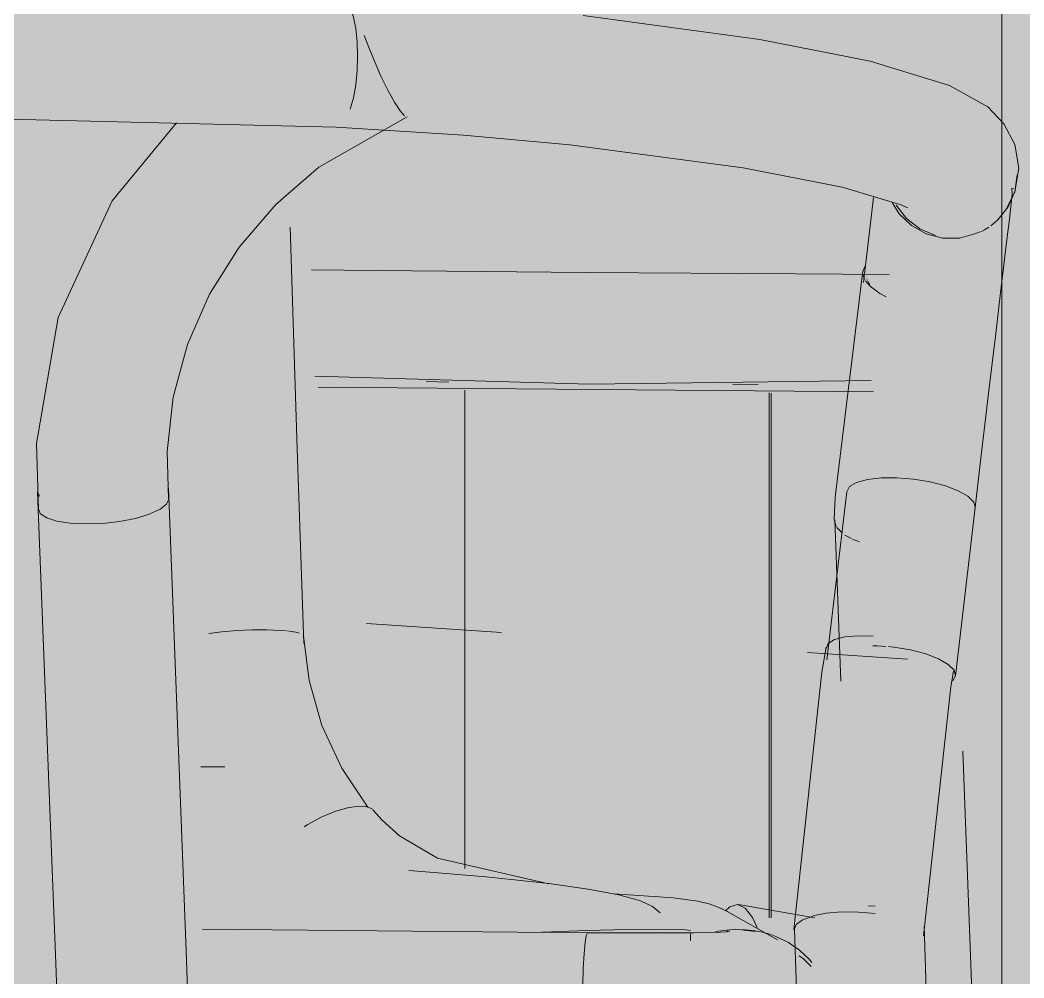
# Model space of a CAD drawing. Header units: inches. Extents: x -2804 to 58974, y -36095 to 66.
# Drawn here: x -2803.46193 to -2803.44729, y 59.92556 to 59.93953 of the extents above; entities that cross this region are included whole.
import ezdxf

# ---------------------------------------------------------------- set-up
doc = ezdxf.new("R2010")
doc.units = ezdxf.units.IN
doc.header["$MEASUREMENT"] = 0
for name, color, linetype, lineweight in [('A-AREA', 32, 'Continuous', 9), ('A-GLAZ-CURT', 52, 'Continuous', 9), ('I-FURN', 30, 'Continuous', 9), ('L-SITE-WALL', 31, 'Continuous', 13)]:
    doc.layers.add(name, color=color, linetype=linetype, lineweight=lineweight)

msp = doc.modelspace()

# ---------------------------------------------------------------- hatches: boundary and pattern name
at = {"layer": 'A-GLAZ-CURT', "lineweight": 5, "transparency": 33554458}
msp.add_hatch(color=256, dxfattribs=at).paths.add_polyline_path([(-2803.482392, 59.872852), (-2803.433474, 59.877032), (-2803.433474, 60.076325), (-2803.482392, 60.078919), (-2803.482392, 59.877072)], flags=0)
at = {"layer": 'I-FURN', "lineweight": 5}
h = msp.add_hatch(color=256, dxfattribs=at)
h.paths.add_polyline_path([(-2803.451393, 59.913196), (-2803.451552, 59.916702), (-2803.451615, 59.91668), (-2803.451836, 59.916557), (-2803.452325, 59.916337), (-2803.453604, 59.916074), (-2803.454286, 59.915998), (-2803.455445, 59.916274), (-2803.455445, 59.913239), (-2803.451473, 59.913196)], flags=0)
h.paths.add_polyline_path([(-2803.451195, 59.921195), (-2803.451318, 59.923402), (-2803.451872, 59.923394), (-2803.454185, 59.923405), (-2803.455445, 59.923395), (-2803.455445, 59.921388), (-2803.452484, 59.921339), (-2803.451207, 59.921197)], flags=0)
h.paths.add_polyline_path([(-2803.451193, 59.926347), (-2803.451137, 59.926411), (-2803.451005, 59.926456), (-2803.451005, 59.934092), (-2803.455445, 59.934109), (-2803.455428, 59.927148), (-2803.455117, 59.927007), (-2803.454364, 59.926817), (-2803.453009, 59.926635), (-2803.452638, 59.926588), (-2803.45166, 59.926497), (-2803.451306, 59.926394), (-2803.451243, 59.926368)], flags=0)
h.paths.add_polyline_path([(-2803.451005, 59.951427), (-2803.451005, 59.95327), (-2803.455445, 59.953296), (-2803.455445, 59.951459), (-2803.451181, 59.95143)], flags=0)
h = msp.add_hatch(color=256, dxfattribs=at)
h.paths.add_polyline_path([(-2803.449255, 59.93582), (-2803.449136, 59.936816), (-2803.449607, 59.936923), (-2803.450956, 59.937171), (-2803.452591, 59.937398), (-2803.454551, 59.9376), (-2803.456, 59.937695), (-2803.456666, 59.9373), (-2803.457063, 59.937015), (-2803.457546, 59.936568), (-2803.457696, 59.936333), (-2803.457681, 59.935886), (-2803.449265, 59.93582)], flags=0)
h.paths.add_polyline_path([(-2803.448913, 59.938686), (-2803.44881, 59.939862), (-2803.448913, 59.942319), (-2803.457069, 59.942369), (-2803.457226, 59.942052), (-2803.457689, 59.940828), (-2803.457759, 59.939658), (-2803.45545, 59.939555), (-2803.453588, 59.939406), (-2803.45226, 59.939254), (-2803.450172, 59.938933), (-2803.448926, 59.938689)], flags=0)
h.paths.add_polyline_path([(-2803.448743, 59.947543), (-2803.448496, 59.948209), (-2803.448044, 59.949015), (-2803.447429, 59.949803), (-2803.447374, 59.949856), (-2803.452218, 59.94995), (-2803.456462, 59.949967), (-2803.460005, 59.949934), (-2803.459423, 59.949253), (-2803.459129, 59.94884), (-2803.458526, 59.947607), (-2803.448761, 59.947544)], flags=0)
h = msp.add_hatch(color=256, dxfattribs=at)
h.paths.add_polyline_path([(-2803.459001, 59.928638), (-2803.459029, 59.928693), (-2803.458977, 59.928693), (-2803.459101, 59.929176), (-2803.459179, 59.930584), (-2803.459094, 59.930609), (-2803.459185, 59.932866), (-2803.459317, 59.932838), (-2803.459383, 59.933191), (-2803.45943, 59.932275), (-2803.459293, 59.92864), (-2803.459059, 59.928638)], flags=0)
h.paths.add_polyline_path([(-2803.459388, 59.939778), (-2803.459388, 59.939778), (-2803.459433, 59.939779)], flags=0)
h.paths.add_polyline_path([(-2803.459389, 59.939798), (-2803.459433, 59.940959), (-2803.458994, 59.942399), (-2803.459082, 59.942393), (-2803.459072, 59.942472), (-2803.459178, 59.94249), (-2803.463212, 59.942519), (-2803.463214, 59.939886), (-2803.459433, 59.9398)], flags=0)
h.paths.add_polyline_path([(-2803.468715, 59.939942), (-2803.468714, 59.942558), (-2803.470781, 59.942573), (-2803.470678, 59.942298), (-2803.470903, 59.942559), (-2803.470506, 59.94131), (-2803.470507, 59.939944), (-2803.468994, 59.939942)], flags=0)
for points in [[(-2803.44841, 59.938574), (-2803.447959, 59.942422), (-2803.44859, 59.942426), (-2803.448734, 59.942295), (-2803.448842, 59.942119), (-2803.448915, 59.941755), (-2803.449226, 59.938799), (-2803.448533, 59.938609)], [(-2803.447584, 59.93816), (-2803.447174, 59.941914), (-2803.447238, 59.942111), (-2803.447384, 59.942313), (-2803.447526, 59.942419), (-2803.447959, 59.942422), (-2803.44841, 59.938574), (-2803.447982, 59.938424), (-2803.447622, 59.93819)], [(-2803.457008, 59.939002), (-2803.45705, 59.93948), (-2803.457112, 59.939705), (-2803.457224, 59.93985), (-2803.46931, 59.940063), (-2803.474937, 59.940037), (-2803.477624, 59.940003), (-2803.477751, 59.93986), (-2803.47784, 59.93956), (-2803.477872, 59.939161), (-2803.47273, 59.939224), (-2803.465092, 59.939184), (-2803.459462, 59.939069), (-2803.458055, 59.939031)], [(-2803.453146, 59.938715), (-2803.453168, 59.938957), (-2803.453235, 59.939178), (-2803.453341, 59.939362), (-2803.45348, 59.939498), (-2803.453641, 59.939577), (-2803.455434, 59.93974), (-2803.457224, 59.93985), (-2803.457112, 59.939705), (-2803.457034, 59.939403), (-2803.457008, 59.939002), (-2803.454947, 59.938879)], [(-2803.447807, 59.93772), (-2803.447838, 59.937962), (-2803.44793, 59.938186), (-2803.448173, 59.938451), (-2803.448266, 59.938522), (-2803.448487, 59.938611), (-2803.449883, 59.93898), (-2803.451597, 59.939302), (-2803.453641, 59.939577), (-2803.453459, 59.939478), (-2803.453341, 59.939362), (-2803.453235, 59.939178), (-2803.453168, 59.938957), (-2803.453146, 59.938715), (-2803.450819, 59.938412), (-2803.449021, 59.938077), (-2803.447879, 59.937741)], [(-2803.458862, 59.938009), (-2803.457114, 59.938229), (-2803.457036, 59.938583), (-2803.457008, 59.939002), (-2803.465092, 59.939184), (-2803.469313, 59.93922), (-2803.474939, 59.939197), (-2803.477872, 59.939161), (-2803.477843, 59.938742), (-2803.477757, 59.938388), (-2803.47752, 59.938385), (-2803.47745, 59.938335), (-2803.477239, 59.938276), (-2803.477209, 59.938258), (-2803.476645, 59.938219), (-2803.475804, 59.938144), (-2803.472565, 59.938182), (-2803.46509, 59.938142), (-2803.45946, 59.938025)], [(-2803.46047, 59.932311), (-2803.460461, 59.932407), (-2803.460386, 59.932436), (-2803.460245, 59.932423), (-2803.460228, 59.93246), (-2803.460049, 59.932503), (-2803.460017, 59.932515), (-2803.459896, 59.932525), (-2803.459884, 59.932571), (-2803.459799, 59.932601), (-2803.45976, 59.932562), (-2803.4596, 59.934381), (-2803.458892, 59.93598), (-2803.458027, 59.936974), (-2803.457298, 59.937534), (-2803.456477, 59.938057), (-2803.456482, 59.938083), (-2803.456381, 59.938099), (-2803.456344, 59.938154), (-2803.456466, 59.938166), (-2803.456387, 59.938204), (-2803.456667, 59.938711), (-2803.457064, 59.938425), (-2803.457122, 59.93821), (-2803.457228, 59.938154), (-2803.457441, 59.938154), (-2803.457519, 59.938099), (-2803.457677, 59.938099), (-2803.458495, 59.937585), (-2803.459831, 59.93602), (-2803.460588, 59.934202), (-2803.460691, 59.932409), (-2803.460478, 59.932414)], [(-2803.448726, 59.936767), (-2803.448489, 59.936803), (-2803.448174, 59.936975), (-2803.448076, 59.937053), (-2803.44793, 59.93725), (-2803.447838, 59.937477), (-2803.447807, 59.93772), (-2803.449021, 59.938077), (-2803.450819, 59.938412), (-2803.453146, 59.938715), (-2803.453169, 59.938469), (-2803.453236, 59.938235), (-2803.453343, 59.93803), (-2803.453482, 59.937867), (-2803.453643, 59.937757), (-2803.453816, 59.937708), (-2803.451599, 59.937421), (-2803.449587, 59.937017), (-2803.449104, 59.936877)], [(-2803.447423, 59.937495), (-2803.447614, 59.938058), (-2803.448076, 59.938377), (-2803.44793, 59.938186), (-2803.447838, 59.937962), (-2803.447807, 59.93772)], [(-2803.460854, 59.920738), (-2803.460933, 59.920987), (-2803.461106, 59.921627), (-2803.461294, 59.922714), (-2803.461646, 59.933368), (-2803.461616, 59.933944), (-2803.461441, 59.934892), (-2803.461037, 59.936019), (-2803.460486, 59.937006), (-2803.459994, 59.937626), (-2803.45961, 59.938028), (-2803.46551, 59.938146), (-2803.469929, 59.938177), (-2803.475235, 59.938149), (-2803.474527, 59.937332), (-2803.474155, 59.936806), (-2803.47345, 59.935283), (-2803.473242, 59.934416), (-2803.473164, 59.933978), (-2803.473147, 59.931838), (-2803.473465, 59.922664), (-2803.473691, 59.921387), (-2803.473814, 59.920865), (-2803.463628, 59.920754), (-2803.460854, 59.920738)], [(-2803.448337, 59.936351), (-2803.44799, 59.936419), (-2803.447772, 59.936537), (-2803.447588, 59.936717), (-2803.447518, 59.936805), (-2803.447424, 59.937028), (-2803.447391, 59.937269), (-2803.447423, 59.937495), (-2803.447807, 59.93772), (-2803.447838, 59.937477), (-2803.44793, 59.93725), (-2803.448174, 59.936975), (-2803.448323, 59.936876), (-2803.448489, 59.936803), (-2803.448726, 59.936767), (-2803.448368, 59.936558), (-2803.448345, 59.936402)], [(-2803.448726, 59.936767), (-2803.450222, 59.937165), (-2803.44984, 59.937063), (-2803.448964, 59.936794), (-2803.448735, 59.936768)], [(-2803.44928, 59.935352), (-2803.449116, 59.936827), (-2803.449483, 59.936939), (-2803.449595, 59.935742), (-2803.449582, 59.935742), (-2803.449529, 59.935639), (-2803.449535, 59.935504), (-2803.449295, 59.935359)], [(-2803.448537, 59.935875), (-2803.448499, 59.936352), (-2803.448796, 59.936454), (-2803.449032, 59.936627), (-2803.449175, 59.936811), (-2803.44924, 59.936878), (-2803.449367, 59.936909), (-2803.449367, 59.936636), (-2803.449298, 59.936413), (-2803.449171, 59.936213), (-2803.448907, 59.936004), (-2803.448709, 59.935917), (-2803.448581, 59.935885)], [(-2803.448291, 59.935874), (-2803.447925, 59.936004), (-2803.447843, 59.936049), (-2803.447673, 59.936213), (-2803.447522, 59.936534), (-2803.447464, 59.936923), (-2803.447611, 59.936686), (-2803.447779, 59.936537), (-2803.448117, 59.936379), (-2803.448298, 59.936348), (-2803.448476, 59.936347), (-2803.448537, 59.935875), (-2803.448491, 59.935874)], [(-2803.449873, 59.93265), (-2803.449832, 59.932724), (-2803.44973, 59.932784), (-2803.449373, 59.932851), (-2803.448897, 59.932853), (-2803.448537, 59.935875), (-2803.448924, 59.936014), (-2803.449102, 59.93615), (-2803.449255, 59.936345), (-2803.449323, 59.936494), (-2803.44937, 59.93676), (-2803.4494, 59.936636), (-2803.449867, 59.932702)], [(-2803.448476, 59.936347), (-2803.448582, 59.936386), (-2803.448937, 59.936581), (-2803.449063, 59.93671), (-2803.44911, 59.936703), (-2803.449005, 59.936601), (-2803.448795, 59.936453), (-2803.448573, 59.936372), (-2803.448491, 59.936351)], [(-2803.448337, 59.936351), (-2803.4484, 59.936578), (-2803.448726, 59.936767), (-2803.449109, 59.936769), (-2803.448929, 59.936575), (-2803.448662, 59.93642), (-2803.448472, 59.93637), (-2803.448362, 59.936354)], [(-2803.457886, 59.933278), (-2803.458012, 59.936482), (-2803.458647, 59.935695), (-2803.458756, 59.935489), (-2803.458823, 59.935327), (-2803.458758, 59.93334), (-2803.458008, 59.933317), (-2803.457919, 59.933299)], [(-2803.447999, 59.932418), (-2803.447554, 59.936412), (-2803.447771, 59.936118), (-2803.447925, 59.936004), (-2803.448155, 59.935908), (-2803.448291, 59.935874), (-2803.448537, 59.935875), (-2803.448899, 59.932836), (-2803.448435, 59.932735), (-2803.448106, 59.932583), (-2803.448022, 59.932499)], [(-2803.451, 59.934212), (-2803.449515, 59.934259), (-2803.449284, 59.93582), (-2803.457678, 59.935819), (-2803.457586, 59.934299), (-2803.456258, 59.934255), (-2803.451767, 59.934219)], [(-2803.449682, 59.93192), (-2803.449295, 59.935493), (-2803.449529, 59.93564), (-2803.449614, 59.935742), (-2803.449642, 59.935842), (-2803.449915, 59.934046), (-2803.450029, 59.932141), (-2803.449853, 59.931994), (-2803.44975, 59.931945)], [(-2803.449529, 59.93564), (-2803.449536, 59.935679), (-2803.449599, 59.935787), (-2803.449536, 59.935648)], [(-2803.45936, 59.933299), (-2803.458758, 59.93334), (-2803.458823, 59.935327), (-2803.459243, 59.934263), (-2803.459272, 59.93416), (-2803.4593, 59.934147), (-2803.459345, 59.933739), (-2803.459361, 59.933398)], [(-2803.449488, 59.934104), (-2803.449472, 59.934221), (-2803.451736, 59.934198), (-2803.456818, 59.934258), (-2803.457579, 59.934258), (-2803.457541, 59.934169), (-2803.44952, 59.934104)], [(-2803.459087, 59.930407), (-2803.458882, 59.930413), (-2803.458857, 59.930619), (-2803.458667, 59.930636), (-2803.458758, 59.93334), (-2803.45936, 59.933299), (-2803.459317, 59.932975), (-2803.459174, 59.932975), (-2803.459155, 59.932428)], [(-2803.450018, 59.930333), (-2803.449661, 59.9304), (-2803.449187, 59.930383), (-2803.448899, 59.932833), (-2803.449373, 59.932851), (-2803.44973, 59.932784), (-2803.449832, 59.932724), (-2803.449873, 59.93265), (-2803.45009, 59.930471), (-2803.449997, 59.930509)], [(-2803.448287, 59.929965), (-2803.448022, 59.932499), (-2803.448106, 59.932583), (-2803.448435, 59.932735), (-2803.448899, 59.932833), (-2803.449187, 59.930383), (-2803.448723, 59.930284), (-2803.448393, 59.930131), (-2803.448309, 59.930047)], [(-2803.460464, 59.925596), (-2803.460725, 59.932188), (-2803.460947, 59.93218), (-2803.460972, 59.93241), (-2803.461399, 59.932468), (-2803.461643, 59.932581), (-2803.46167, 59.932559), (-2803.461378, 59.925723), (-2803.461135, 59.925638), (-2803.460599, 59.925596)], [(-2803.460464, 59.925596), (-2803.459787, 59.925672), (-2803.459537, 59.925769), (-2803.459503, 59.925822), (-2803.459797, 59.932466), (-2803.460049, 59.932321), (-2803.460473, 59.932217), (-2803.460479, 59.932216), (-2803.460717, 59.932188), (-2803.460465, 59.92564)], [(-2803.449958, 59.929889), (-2803.449679, 59.931944), (-2803.449928, 59.932054), (-2803.450047, 59.932204), (-2803.449966, 59.93011)], [(-2803.458048, 59.927571), (-2803.457735, 59.927797), (-2803.458443, 59.929047), (-2803.458728, 59.930417), (-2803.459138, 59.930405), (-2803.459204, 59.930579), (-2803.459072, 59.929049), (-2803.459006, 59.928962), (-2803.459081, 59.928962), (-2803.458626, 59.927933), (-2803.458072, 59.927582)], [(-2803.450643, 59.926263), (-2803.450612, 59.926339), (-2803.450519, 59.926408), (-2803.450175, 59.926502), (-2803.449948, 59.926522), (-2803.449933, 59.926594), (-2803.449696, 59.92661), (-2803.449461, 59.929085), (-2803.449248, 59.930511), (-2803.449712, 59.930549), (-2803.450051, 59.930495), (-2803.450143, 59.930438), (-2803.450173, 59.930365), (-2803.450479, 59.928323)], [(-2803.459238, 59.92707), (-2803.456794, 59.927151), (-2803.456794, 59.927184), (-2803.457159, 59.927223), (-2803.457456, 59.927278), (-2803.457585, 59.927358), (-2803.457775, 59.927372), (-2803.457864, 59.927476), (-2803.457917, 59.927445), (-2803.457921, 59.927504), (-2803.457969, 59.927527), (-2803.458162, 59.927644), (-2803.45839, 59.927793), (-2803.45839, 59.927812), (-2803.458777, 59.928229), (-2803.458976, 59.928638), (-2803.459293, 59.92864), (-2803.459239, 59.92712)], [(-2803.447485, 59.898074), (-2803.447039, 59.898121), (-2803.447017, 59.898138), (-2803.44821, 59.928624), (-2803.44846, 59.926059), (-2803.447595, 59.901235)], [(-2803.454991, 59.927017), (-2803.455412, 59.927121), (-2803.456393, 59.927549), (-2803.456996, 59.928067), (-2803.457341, 59.927986), (-2803.457324, 59.927932), (-2803.457309, 59.927883), (-2803.457419, 59.927811), (-2803.457527, 59.927893), (-2803.457475, 59.927774), (-2803.4576, 59.927681), (-2803.457649, 59.927723), (-2803.457649, 59.927644), (-2803.457672, 59.927644), (-2803.457722, 59.927644), (-2803.457722, 59.927584), (-2803.457766, 59.927548), (-2803.457819, 59.927593), (-2803.457819, 59.927504), (-2803.457831, 59.927493), (-2803.457858, 59.927467), (-2803.457614, 59.927341), (-2803.457559, 59.927372), (-2803.457404, 59.927231), (-2803.456996, 59.927195), (-2803.455022, 59.92702)], [(-2803.452697, 59.926591), (-2803.452563, 59.926645), (-2803.452377, 59.926706), (-2803.45322, 59.926777), (-2803.453056, 59.926732), (-2803.452706, 59.926599)], [(-2803.452147, 59.926215), (-2803.451754, 59.926243), (-2803.451495, 59.926271), (-2803.452227, 59.926687), (-2803.452697, 59.926591), (-2803.45261, 59.926521), (-2803.452692, 59.926349), (-2803.452686, 59.926328), (-2803.452557, 59.926261), (-2803.452146, 59.92623), (-2803.452146, 59.926219)], [(-2803.451892, 59.92664), (-2803.452227, 59.926706), (-2803.452098, 59.926669)], [(-2803.451029, 59.926196), (-2803.451892, 59.92664), (-2803.452227, 59.926687), (-2803.451402, 59.92626), (-2803.451052, 59.926203)], [(-2803.450345, 59.92577), (-2803.450364, 59.926441), (-2803.451355, 59.926579), (-2803.451195, 59.926315), (-2803.451156, 59.926271), (-2803.450357, 59.925789)], [(-2803.448402, 59.886135), (-2803.449706, 59.92661), (-2803.450176, 59.926555), (-2803.450516, 59.926431), (-2803.450606, 59.926352), (-2803.450633, 59.926263), (-2803.450387, 59.919444), (-2803.450276, 59.919373), (-2803.449702, 59.919083), (-2803.44968, 59.919081), (-2803.4497, 59.919007), (-2803.449729, 59.91871), (-2803.449748, 59.91871), (-2803.449748, 59.918659), (-2803.449887, 59.917954), (-2803.449925, 59.917915), (-2803.450107, 59.917814), (-2803.450246, 59.917626), (-2803.450336, 59.917461), (-2803.450347, 59.917311), (-2803.449333, 59.886225), (-2803.44915, 59.886183), (-2803.448615, 59.886141)], [(-2803.448188, 59.886134), (-2803.447535, 59.886176), (-2803.447438, 59.886217), (-2803.448785, 59.926288), (-2803.448788, 59.926255), (-2803.449034, 59.926401), (-2803.449458, 59.926499), (-2803.449463, 59.926605), (-2803.449706, 59.92661), (-2803.448402, 59.886135)], [(-2803.452131, 59.924872), (-2803.450857, 59.924913), (-2803.450761, 59.925142), (-2803.450736, 59.925235), (-2803.450665, 59.925183), (-2803.450665, 59.925408), (-2803.45061, 59.925396), (-2803.45057, 59.92546), (-2803.450509, 59.925407), (-2803.450486, 59.925524), (-2803.450395, 59.925524), (-2803.450396, 59.925809), (-2803.45063, 59.926014), (-2803.451116, 59.926224), (-2803.451405, 59.926244), (-2803.452635, 59.926214), (-2803.453674, 59.926179), (-2803.453717, 59.925702), (-2803.453733, 59.924879), (-2803.452148, 59.924872)], [(-2803.452634, 59.926214), (-2803.452154, 59.926251), (-2803.452581, 59.926271), (-2803.45362, 59.926219), (-2803.452644, 59.926214)], [(-2803.451839, 59.926221), (-2803.4516, 59.926243), (-2803.451754, 59.926243), (-2803.451838, 59.926221)], [(-2803.460598, 59.922558), (-2803.460351, 59.92256), (-2803.460464, 59.925596), (-2803.461135, 59.925638), (-2803.461378, 59.925723), (-2803.461406, 59.925722), (-2803.461263, 59.922626), (-2803.461022, 59.922578), (-2803.460709, 59.922561)], [(-2803.460351, 59.92256), (-2803.459674, 59.922612), (-2803.459521, 59.922641), (-2803.459523, 59.922698), (-2803.459425, 59.922723), (-2803.459537, 59.925769), (-2803.459787, 59.925672), (-2803.460383, 59.9256), (-2803.460464, 59.925596), (-2803.460407, 59.924084)]]:
    msp.add_hatch(color=256, dxfattribs=at).paths.add_polyline_path(points, flags=0)
h = msp.add_hatch(color=256, dxfattribs=at)
h.paths.add_polyline_path([(-2803.453816, 59.937708), (-2803.453643, 59.937757), (-2803.453482, 59.937867), (-2803.453343, 59.93803), (-2803.453236, 59.938235), (-2803.453169, 59.938469), (-2803.453146, 59.938715), (-2803.455238, 59.938896), (-2803.456783, 59.938989), (-2803.456786, 59.938989), (-2803.457008, 59.939002), (-2803.457064, 59.938425), (-2803.456855, 59.938597), (-2803.456861, 59.938878), (-2803.456767, 59.938936), (-2803.456451, 59.938328), (-2803.456387, 59.938204), (-2803.456387, 59.938158), (-2803.456323, 59.93813), (-2803.456627, 59.937926), (-2803.455236, 59.937836)], flags=0)
h.paths.add_polyline_path([(-2803.457023, 59.93822), (-2803.456792, 59.938364), (-2803.45707, 59.938393), (-2803.457114, 59.938229)], flags=0)
h = msp.add_hatch(color=256, dxfattribs=at)
h.paths.add_polyline_path([(-2803.460971, 59.932179), (-2803.460725, 59.932188), (-2803.460552, 59.93429), (-2803.459808, 59.936074), (-2803.458458, 59.937627), (-2803.457707, 59.938129), (-2803.45916, 59.938017), (-2803.459613, 59.938009), (-2803.46062, 59.936821), (-2803.461442, 59.934884), (-2803.461518, 59.934616), (-2803.461641, 59.933783), (-2803.461634, 59.932329), (-2803.461542, 59.932268), (-2803.461199, 59.93219)], flags=0)
h.paths.add_polyline_path([(-2803.456798, 59.938632), (-2803.456667, 59.938711), (-2803.456702, 59.93879), (-2803.456835, 59.93879), (-2803.456802, 59.938648)], flags=0)
h = msp.add_hatch(color=256, dxfattribs=at)
h.paths.add_polyline_path([(-2803.461507, 59.93469), (-2803.461196, 59.935516), (-2803.460864, 59.936353), (-2803.46114, 59.935822), (-2803.46148, 59.934773)], flags=0)
h.paths.add_polyline_path([(-2803.46062, 59.936821), (-2803.459877, 59.937749), (-2803.460154, 59.937465), (-2803.460603, 59.936845)], flags=0)
h = msp.add_hatch(color=256, dxfattribs=at)
h.paths.add_polyline_path([(-2803.457862, 59.930588), (-2803.457795, 59.930587), (-2803.457919, 59.933299), (-2803.458327, 59.93334), (-2803.458758, 59.93334), (-2803.458667, 59.930631), (-2803.458056, 59.93062), (-2803.457864, 59.930588)], flags=0)
h.paths.add_polyline_path([(-2803.457836, 59.930436), (-2803.457835, 59.930436), (-2803.457862, 59.930588)], flags=0)
h = msp.add_hatch(color=256, dxfattribs=at)
h.paths.add_polyline_path([(-2803.457735, 59.927796), (-2803.457532, 59.927904), (-2803.457082, 59.928054), (-2803.456871, 59.928074), (-2803.457531, 59.929253), (-2803.457822, 59.930568), (-2803.457862, 59.930588), (-2803.457911, 59.930598), (-2803.457924, 59.930601), (-2803.45805, 59.930619), (-2803.458068, 59.930621), (-2803.458136, 59.930628), (-2803.458087, 59.930432), (-2803.458276, 59.930428), (-2803.458302, 59.930427), (-2803.458525, 59.930424), (-2803.458543, 59.930594), (-2803.458587, 59.930424), (-2803.458728, 59.930419), (-2803.458395, 59.928963), (-2803.457735, 59.927797)], flags=0)
h.paths.add_polyline_path([(-2803.457398, 59.928867), (-2803.457433, 59.928962), (-2803.457432, 59.928962)], flags=0)
h = msp.add_hatch(color=256, dxfattribs=at)
h.paths.add_polyline_path([(-2803.448744, 59.926308), (-2803.448661, 59.927359), (-2803.448354, 59.930062), (-2803.44845, 59.930131), (-2803.44844, 59.930222), (-2803.448782, 59.930391), (-2803.449248, 59.930511), (-2803.449564, 59.928279), (-2803.449696, 59.926609), (-2803.449217, 59.926576), (-2803.448868, 59.926464), (-2803.44875, 59.926331), (-2803.448744, 59.926317)], flags=0)
h.paths.add_polyline_path([(-2803.448318, 59.930015), (-2803.448346, 59.930084), (-2803.448339, 59.930047)], flags=0)
h = msp.add_hatch(color=256, dxfattribs=at)
h.paths.add_polyline_path([(-2803.448331, 59.929923), (-2803.448287, 59.929965), (-2803.448325, 59.929968)], flags=0)
h.paths.add_polyline_path([(-2803.448355, 59.930063), (-2803.448354, 59.93007), (-2803.448434, 59.930134)], flags=0)
h = msp.add_hatch(color=256, dxfattribs=at)
h.paths.add_polyline_path([(-2803.454934, 59.927011), (-2803.455406, 59.927121), (-2803.455131, 59.927041), (-2803.45499, 59.927017)], flags=0)
h.paths.add_polyline_path([(-2803.455589, 59.9272), (-2803.456337, 59.927604), (-2803.456666, 59.927885), (-2803.456872, 59.92806), (-2803.456996, 59.928067), (-2803.456228, 59.927457), (-2803.455644, 59.927222)], flags=0)
h = msp.add_hatch(color=256, dxfattribs=at)
h.paths.add_polyline_path([(-2803.454297, 59.926215), (-2803.452592, 59.926261), (-2803.45269, 59.926347), (-2803.452622, 59.926504), (-2803.452623, 59.926531), (-2803.452883, 59.926686), (-2803.453644, 59.926856), (-2803.455133, 59.927033), (-2803.456192, 59.927121), (-2803.459237, 59.927031), (-2803.459212, 59.926258), (-2803.454334, 59.926215)], flags=0)
h.paths.add_polyline_path([(-2803.474953, 59.926403), (-2803.47492, 59.927209), (-2803.476472, 59.92706), (-2803.477307, 59.926905), (-2803.477681, 59.92674), (-2803.477708, 59.926552), (-2803.477885, 59.926482), (-2803.47497, 59.926403)], flags=0)
h = msp.add_hatch(color=256, dxfattribs=at)
h.paths.add_polyline_path([(-2803.451155, 59.926214), (-2803.451195, 59.926226), (-2803.451563, 59.926227), (-2803.45146, 59.926223), (-2803.451156, 59.926214)], flags=0)
h.paths.add_polyline_path([(-2803.451183, 59.926286), (-2803.451304, 59.926513), (-2803.451355, 59.926579), (-2803.451468, 59.926632), (-2803.451604, 59.926571), (-2803.451642, 59.926527), (-2803.451214, 59.926304)], flags=0)
h = msp.add_hatch(color=256, dxfattribs=at)
h.paths.add_polyline_path([(-2803.453733, 59.924879), (-2803.45369, 59.926076), (-2803.453656, 59.926219), (-2803.459265, 59.92627), (-2803.45919, 59.924932), (-2803.457786, 59.924918)], flags=0)
h.paths.add_polyline_path([(-2803.475024, 59.925079), (-2803.474996, 59.926416), (-2803.477325, 59.926436), (-2803.477329, 59.9251), (-2803.475037, 59.925079)], flags=0)

# ---------------------------------------------------------------- linework, layer by layer
at = {"layer": 'A-AREA'}
for p, q in [((-2803.456877, 59.930728), (-2803.454911, 59.930599)), ((-2803.450446, 59.930305), (-2803.448988, 59.930209))]:
    msp.add_line(p, q, dxfattribs=at)
at = {"layer": 'I-FURN'}
for p, q in [((-2803.449631, 59.935702), (-2803.449484, 59.936942)), ((-2803.457887, 59.933277), (-2803.457992, 59.936506)), ((-2803.449611, 59.935932), (-2803.449642, 59.935842)), ((-2803.449642, 59.935842), (-2803.449614, 59.935742)), ((-2803.449483, 59.934107), (-2803.457583, 59.934173)), ((-2803.456007, 59.934255), (-2803.455679, 59.934248)), ((-2803.451537, 59.934215), (-2803.451168, 59.934217)), ((-2803.455445, 59.927156), (-2803.455445, 59.934132)), ((-2803.451005, 59.926437), (-2803.451005, 59.934092)), ((-2803.450978, 59.934089), (-2803.450978, 59.926435)), ((-2803.461663, 59.932389), (-2803.46169, 59.933355)), ((-2803.457791, 59.930436), (-2803.457887, 59.933277)), ((-2803.459764, 59.932553), (-2803.459785, 59.933235)), ((-2803.449143, 59.932853), (-2803.449373, 59.932851)), ((-2803.448899, 59.932833), (-2803.449143, 59.932853)), ((-2803.448658, 59.932793), (-2803.448899, 59.932833)), ((-2803.459767, 59.932703), (-2803.459504, 59.925825)), ((-2803.449832, 59.932724), (-2803.449873, 59.93265)), ((-2803.44973, 59.932784), (-2803.449832, 59.932724)), ((-2803.448435, 59.932735), (-2803.448658, 59.932793)), ((-2803.448247, 59.932663), (-2803.448435, 59.932735)), ((-2803.461675, 59.932645), (-2803.46141, 59.925772)), ((-2803.461674, 59.932649), (-2803.461643, 59.932581)), ((-2803.459762, 59.932542), (-2803.459794, 59.932469)), ((-2803.450163, 59.930197), (-2803.449875, 59.932649)), ((-2803.449873, 59.93265), (-2803.449873, 59.932649)), ((-2803.448106, 59.932583), (-2803.448247, 59.932663)), ((-2803.448022, 59.932499), (-2803.448106, 59.932583)), ((-2803.461636, 59.932332), (-2803.461662, 59.9324)), ((-2803.459797, 59.932466), (-2803.459893, 59.932392)), ((-2803.448, 59.93242), (-2803.448288, 59.929967)), ((-2803.447999, 59.93242), (-2803.448022, 59.932499)), ((-2803.447999, 59.932418), (-2803.447999, 59.93242)), ((-2803.461542, 59.932268), (-2803.461634, 59.932329)), ((-2803.449959, 59.929889), (-2803.450049, 59.932241)), ((-2803.450029, 59.932141), (-2803.450057, 59.932238)), ((-2803.449943, 59.932049), (-2803.45002, 59.932128)), ((-2803.449806, 59.931966), (-2803.4499, 59.932018)), ((-2803.449686, 59.931918), (-2803.44979, 59.931958)), ((-2803.457909, 59.9306), (-2803.457862, 59.930588)), ((-2803.457802, 59.930558), (-2803.457794, 59.930542)), ((-2803.449187, 59.930383), (-2803.449267, 59.930391)), ((-2803.448328, 59.929891), (-2803.448287, 59.929965)), ((-2803.448183, 59.928867), (-2803.447018, 59.898139)), ((-2803.459293, 59.92864), (-2803.458946, 59.928637)), ((-2803.456859, 59.928051), (-2803.456912, 59.928064)), ((-2803.456192, 59.927121), (-2803.456261, 59.927127)), ((-2803.452595, 59.926507), (-2803.452709, 59.9266)), ((-2803.451455, 59.926631), (-2803.450342, 59.926438)), ((-2803.449461, 59.926605), (-2803.449564, 59.92661)), ((-2803.451619, 59.926529), (-2803.450883, 59.926114)), ((-2803.45037, 59.926463), (-2803.450516, 59.926409)), ((-2803.450175, 59.926502), (-2803.450368, 59.926464)), ((-2803.449948, 59.926522), (-2803.450175, 59.926502)), ((-2803.449703, 59.926521), (-2803.449948, 59.926522)), ((-2803.449458, 59.926499), (-2803.449703, 59.926521)), ((-2803.459269, 59.926272), (-2803.453655, 59.92622)), ((-2803.451786, 59.926239), (-2803.451495, 59.926271)), ((-2803.451495, 59.926271), (-2803.451207, 59.926237)), ((-2803.450416, 59.919429), (-2803.450634, 59.926271)), ((-2803.448745, 59.926316), (-2803.44744, 59.886218)), ((-2803.448744, 59.926316), (-2803.448744, 59.926317)), ((-2803.452153, 59.926205), (-2803.452153, 59.926099)), ((-2803.459504, 59.925825), (-2803.459389, 59.922706)), ((-2803.46141, 59.925772), (-2803.461294, 59.922655))]:
    msp.add_line(p, q, dxfattribs=at)
for points in [[(-2803.457008, 59.939002, 0), (-2803.457014, 59.93921, 0), (-2803.457034, 59.939403, 0), (-2803.457068, 59.939571, 0), (-2803.457112, 59.939705, 0), (-2803.457164, 59.9398, 0), (-2803.457224, 59.93985, 0), (-2803.457286, 59.939853, 0)], [(-2803.453718, 59.939592, 0), (-2803.451141, 59.939245, 0), (-2803.449531, 59.938927, 0), (-2803.448377, 59.938575, 0)], [(-2803.456913, 59.939303, 0), (-2803.456861, 59.939164, 0), (-2803.456768, 59.938936, 0), (-2803.456667, 59.938711, 0)], [(-2803.457114, 59.938229, 0), (-2803.45707, 59.938393, 0), (-2803.457036, 59.938583, 0), (-2803.457015, 59.93879, 0), (-2803.457008, 59.939002, 0)], [(-2803.456667, 59.938711, 0), (-2803.456565, 59.938505, 0), (-2803.45647, 59.938332, 0), (-2803.456387, 59.938204, 0), (-2803.456323, 59.93813, 0)], [(-2803.447365, 59.937367, 0), (-2803.447424, 59.937713, 0), (-2803.447581, 59.938014, 0), (-2803.447817, 59.93826, 0), (-2803.448377, 59.938575, 0)], [(-2803.477531, 59.938119, 0), (-2803.470832, 59.938182, 0), (-2803.463898, 59.938127, 0), (-2803.457321, 59.937963, 0)], [(-2803.459785, 59.933235, 0), (-2803.459697, 59.934026, 0), (-2803.459491, 59.934796, 0), (-2803.459169, 59.935531, 0), (-2803.458737, 59.936217, 0), (-2803.458202, 59.936838, 0), (-2803.457574, 59.937383, 0), (-2803.456285, 59.938114, 0)], [(-2803.46169, 59.933355, 0), (-2803.461374, 59.935191, 0), (-2803.460588, 59.936893, 0), (-2803.459649, 59.938029, 0)], [(-2803.457322, 59.937963, 0), (-2803.455463, 59.93785, 0), (-2803.453915, 59.937709, 0)], [(-2803.453915, 59.937709, 0), (-2803.451386, 59.937372, 0), (-2803.449943, 59.937089, 0), (-2803.449081, 59.936832, 0)], [(-2803.447365, 59.937367, 0), (-2803.447422, 59.937021, 0), (-2803.447556, 59.936753, 0)], [(-2803.447391, 59.937269, 0), (-2803.447424, 59.937028, 0), (-2803.447518, 59.936805, 0), (-2803.447669, 59.936614, 0), (-2803.447774, 59.936526, 0)], [(-2803.447503, 59.936622, 0), (-2803.447461, 59.936988, 0), (-2803.447467, 59.937075, 0), (-2803.44744, 59.93707, 0)], [(-2803.449214, 59.936867, 0), (-2803.449109, 59.936701, 0), (-2803.448932, 59.936529, 0), (-2803.448716, 59.936408, 0), (-2803.448476, 59.936347, 0)], [(-2803.448582, 59.936386, 0), (-2803.448809, 59.936483, 0), (-2803.449005, 59.936634, 0), (-2803.449155, 59.936829, 0)], [(-2803.448982, 59.936789, 0), (-2803.449007, 59.936799, 0), (-2803.449081, 59.936832, 0)], [(-2803.448001, 59.93242, 0), (-2803.447926, 59.933058, 0), (-2803.447859, 59.933628, 0), (-2803.4478, 59.934124, 0), (-2803.447701, 59.934957, 0), (-2803.447635, 59.935512, 0), (-2803.447591, 59.935877, 0), (-2803.447538, 59.936325, 0), (-2803.447503, 59.936622, 0)], [(-2803.447804, 59.936505, 0), (-2803.447864, 59.936468, 0), (-2803.447919, 59.93644, 0)], [(-2803.448476, 59.936347, 0), (-2803.448229, 59.936348, 0), (-2803.447991, 59.936413, 0), (-2803.447935, 59.936439, 0)], [(-2803.457681, 59.935885, 0), (-2803.456728, 59.935874, 0), (-2803.453675, 59.935846, 0), (-2803.450619, 59.935826, 0), (-2803.449255, 59.935819, 0)], [(-2803.44964, 59.93587, 0), (-2803.450042, 59.932571, 0), (-2803.450058, 59.932245, 0)], [(-2803.449603, 59.935725, 0), (-2803.449529, 59.93564, 0), (-2803.449393, 59.935541, 0), (-2803.4493, 59.935491, 0)], [(-2803.44952, 59.934272, 0), (-2803.453629, 59.934216, 0), (-2803.457632, 59.934334, 0)], [(-2803.449373, 59.932851, 0), (-2803.449573, 59.932827, 0), (-2803.44973, 59.932784, 0)], [(-2803.459895, 59.932391, 0), (-2803.460049, 59.932321, 0), (-2803.460248, 59.932261, 0), (-2803.460479, 59.932216, 0), (-2803.460725, 59.932188, 0)], [(-2803.460725, 59.932188, 0), (-2803.460971, 59.932179, 0), (-2803.461199, 59.93219, 0), (-2803.461394, 59.932221, 0), (-2803.461541, 59.932268, 0)], [(-2803.458771, 59.930626, 0), (-2803.458547, 59.930636, 0), (-2803.458331, 59.930636, 0), (-2803.458136, 59.930628, 0), (-2803.458051, 59.930621, 0)], [(-2803.459179, 59.930584, 0), (-2803.458987, 59.930609, 0), (-2803.458771, 59.930626, 0)], [(-2803.458032, 59.930619, 0), (-2803.457976, 59.930611, 0), (-2803.45791, 59.9306, 0)], [(-2803.456858, 59.928049, 0), (-2803.45724, 59.928619, 0), (-2803.457528, 59.929241, 0), (-2803.457714, 59.929895, 0), (-2803.457796, 59.930543, 0)], [(-2803.450173, 59.930365, 0), (-2803.450143, 59.930438, 0), (-2803.450051, 59.930495, 0), (-2803.449904, 59.930533, 0), (-2803.449712, 59.930549, 0), (-2803.449488, 59.930541, 0)], [(-2803.450644, 59.926268, 0), (-2803.450238, 59.930018, 0), (-2803.450173, 59.930383, 0)], [(-2803.449302, 59.930394, 0), (-2803.449431, 59.930402, 0), (-2803.449494, 59.930404, 0)], [(-2803.448287, 59.929965, 0), (-2803.448309, 59.930047, 0), (-2803.448393, 59.930131, 0), (-2803.448535, 59.930212, 0), (-2803.448723, 59.930284, 0), (-2803.448945, 59.930342, 0), (-2803.449187, 59.930383, 0)], [(-2803.448756, 59.926172, 0), (-2803.448358, 59.929803, 0), (-2803.448316, 59.930033, 0)], [(-2803.457788, 59.927764, 0), (-2803.457735, 59.927797, 0), (-2803.457538, 59.927902, 0), (-2803.457341, 59.927986, 0), (-2803.457156, 59.928042, 0), (-2803.456996, 59.928067, 0)], [(-2803.456996, 59.928067, 0), (-2803.456872, 59.92806, 0), (-2803.456793, 59.92802, 0)], [(-2803.454218, 59.926932, 0), (-2803.455845, 59.927308, 0), (-2803.456395, 59.927633, 0), (-2803.456651, 59.927859, 0), (-2803.456787, 59.928013, 0)], [(-2803.45422, 59.926937, 0), (-2803.455133, 59.927033, 0), (-2803.456192, 59.927121, 0)], [(-2803.452709, 59.9266, 0), (-2803.452883, 59.926686, 0), (-2803.453196, 59.926771, 0), (-2803.453644, 59.926856, 0), (-2803.45422, 59.926937, 0)], [(-2803.451604, 59.926523, 0), (-2803.451748, 59.926592, 0), (-2803.451865, 59.926635, 0), (-2803.452044, 59.92668, 0), (-2803.452404, 59.926729, 0), (-2803.453265, 59.926784, 0)], [(-2803.451468, 59.926632, 0), (-2803.451581, 59.926597, 0), (-2803.451643, 59.926537, 0)], [(-2803.451181, 59.926293, 0), (-2803.45125, 59.926442, 0), (-2803.451355, 59.926579, 0), (-2803.451468, 59.926632, 0)], [(-2803.450519, 59.926408, 0), (-2803.450612, 59.926339, 0), (-2803.450643, 59.926263, 0)], [(-2803.45431, 59.926226, 0), (-2803.453665, 59.92625, 0), (-2803.453066, 59.926266, 0), (-2803.452581, 59.926271, 0), (-2803.452266, 59.926266, 0), (-2803.452154, 59.926251, 0)], [(-2803.453656, 59.92622, 0), (-2803.453373, 59.926218, 0), (-2803.452849, 59.926216, 0), (-2803.452427, 59.926217, 0), (-2803.452105, 59.92622, 0), (-2803.451872, 59.926224, 0), (-2803.451715, 59.926229, 0), (-2803.451623, 59.926234, 0), (-2803.451608, 59.926245, 0), (-2803.451581, 59.926234, 0)], [(-2803.451391, 59.926267, 0), (-2803.451214, 59.926247, 0), (-2803.451155, 59.926236, 0), (-2803.451101, 59.926225, 0), (-2803.450996, 59.926196, 0), (-2803.450901, 59.926161, 0), (-2803.450723, 59.926075, 0), (-2803.450563, 59.925966, 0), (-2803.450422, 59.925836, 0), (-2803.450382, 59.925786, 0)], [(-2803.453733, 59.924879, 0), (-2803.453731, 59.925171, 0), (-2803.453725, 59.92545, 0), (-2803.453717, 59.925702, 0), (-2803.453705, 59.925914, 0), (-2803.45369, 59.926076, 0), (-2803.453674, 59.926179, 0), (-2803.453656, 59.926219, 0)], [(-2803.450391, 59.925726, 0), (-2803.450506, 59.925839, 0), (-2803.450568, 59.92588, 0)]]:
    msp.add_polyline3d(points, dxfattribs=at)
at = {"layer": 'L-SITE-WALL'}
msp.add_line((-2803.447612, 59.876603), (-2803.447612, 60.075751), dxfattribs=at)

doc.saveas('drawing.dxf')
